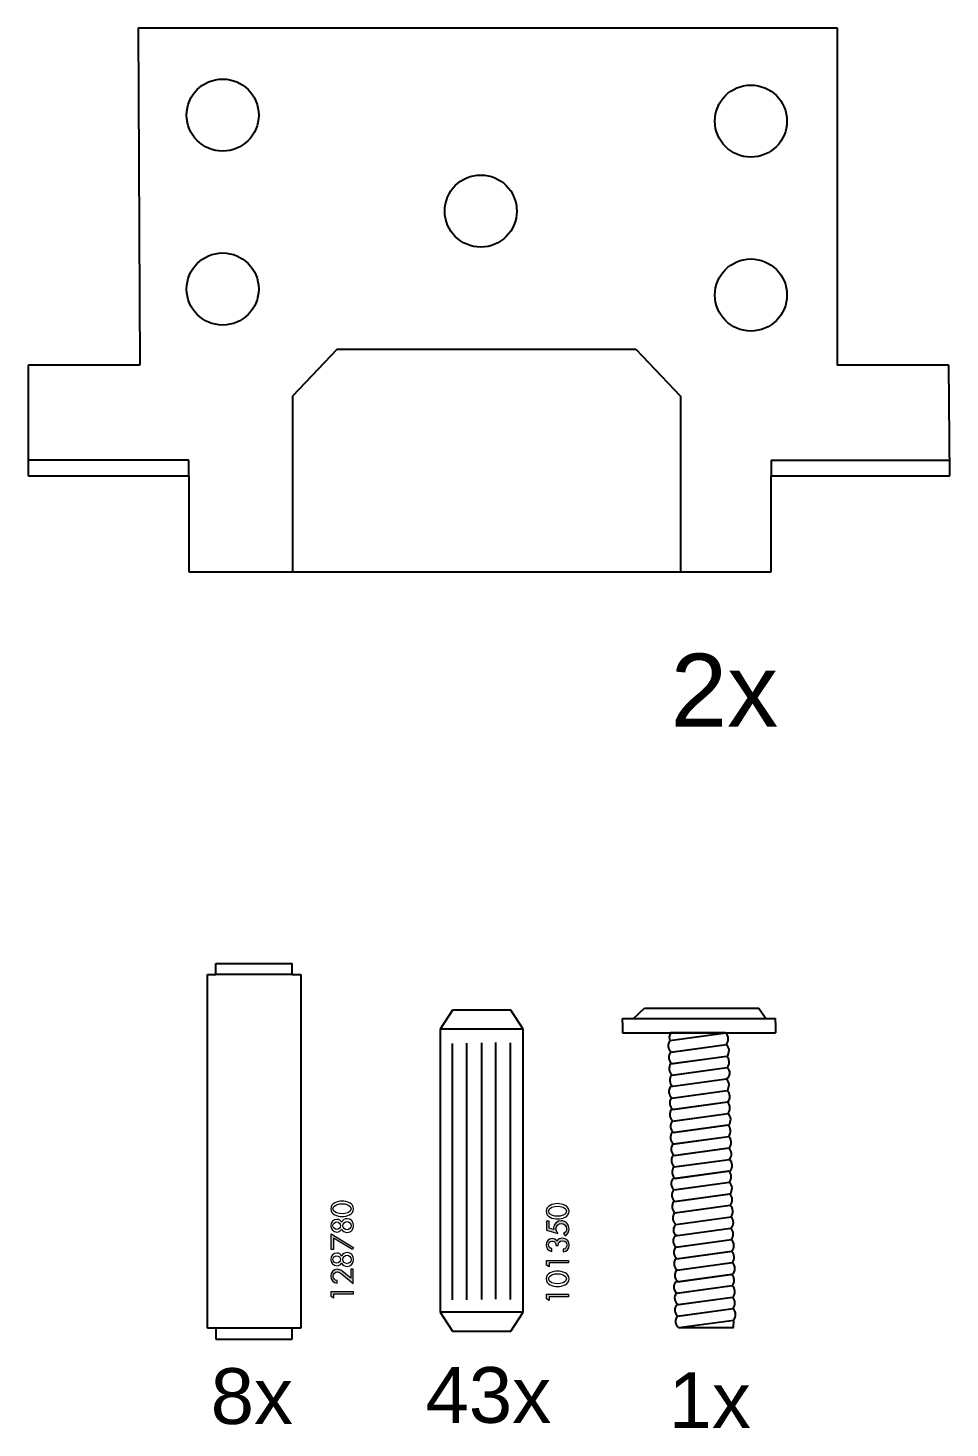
# Model space of a CAD drawing. Header units: centimetres. Extents: x 50 to 1431, y -211 to 1012.
# Drawn here: x 325 to 414, y 308 to 443.3 of the extents above; entities that cross this region are included whole.
import ezdxf

# ---------------------------------------------------------------- set-up
doc = ezdxf.new("R2010")
doc.units = ezdxf.units.CM
doc.header["$MEASUREMENT"] = 0
for name, color, linetype in [('Chiodi', 1, 'Continuous'), ('Livello 1', 7, 'Continuous'), ('struttura', 7, 'Continuous')]:
    doc.layers.add(name, color=color, linetype=linetype)
doc.styles.get("Standard").update_dxf_attribs({"font": 'Arial.ttf'})

msp = doc.modelspace()

# ---------------------------------------------------------------- hatches: boundary and pattern name
at = {"layer": 'Livello 1', "true_color": 0xffffff}
h = msp.add_hatch(color=7, dxfattribs=at)
h.dxf.hatch_style = 2
edge = h.paths.add_edge_path()
edge.add_spline(control_points=[(375.29, 327.33), (375.29, 327.33), (375.73, 327.2), (375.73, 327.2), (375.73, 327.2), (375.72, 327.34), (375.72, 327.34), (375.72, 327.76), (376.07, 328.03), (376.46, 328.03), (376.91, 328.03), (377.22, 327.68), (377.22, 327.24), (377.22, 326.98), (377.08, 326.72), (376.85, 326.59), (376.85, 326.59), (376.66, 326.79), (376.66, 326.79), (376.84, 326.85), (376.98, 327.07), (376.98, 327.26), (376.98, 327.55), (376.74, 327.77), (376.45, 327.77), (376.18, 327.77), (375.95, 327.54), (375.95, 327.27), (375.95, 327.12), (376.02, 326.96), (376.14, 326.87), (376.14, 326.87), (376.14, 326.82), (376.14, 326.82), (376.14, 326.82), (375.05, 327.14), (375.05, 327.14), (375.05, 327.14), (375.05, 328), (375.05, 328), (375.05, 328), (375.29, 328), (375.29, 328), (375.29, 328), (375.29, 327.33), (375.29, 327.33)], knot_values=[0, 0, 0, 0, 1, 1, 1, 2, 2, 2, 3, 3, 3, 4, 4, 4, 5, 5, 5, 6, 6, 6, 7, 7, 7, 8, 8, 8, 9, 9, 9, 10, 10, 10, 11, 11, 11, 12, 12, 12, 13, 13, 13, 14, 14, 14, 15, 15, 15, 15], degree=3, periodic=0)
h = msp.add_hatch(color=7, dxfattribs=at)
h.dxf.hatch_style = 2
h.paths.add_polyline_path([(354.48, 325.25), (354.24, 325.25), (354.24, 326.78), (356.41, 325.45), (356.29, 325.25), (354.48, 326.35)])
h = msp.add_hatch(color=7, dxfattribs=at)
h.dxf.hatch_style = 2
edge = h.paths.add_edge_path()
edge.add_spline(control_points=[(375.94, 325.65), (375.94, 325.88), (375.85, 326.07), (375.6, 326.07), (375.38, 326.07), (375.23, 325.91), (375.23, 325.7), (375.23, 325.51), (375.35, 325.38), (375.54, 325.35), (375.54, 325.35), (375.54, 325.08), (375.54, 325.08), (375.19, 325.14), (375, 325.36), (375, 325.71), (375, 326.05), (375.22, 326.32), (375.57, 326.32), (375.78, 326.32), (375.95, 326.23), (376.05, 326.05), (376.15, 326.26), (376.35, 326.35), (376.58, 326.35), (376.98, 326.35), (377.22, 326.06), (377.22, 325.67), (377.22, 325.34), (377, 325.04), (376.65, 325.03), (376.65, 325.03), (376.65, 325.28), (376.65, 325.28), (376.86, 325.31), (376.99, 325.49), (376.99, 325.69), (376.99, 325.93), (376.8, 326.1), (376.57, 326.1), (376.3, 326.1), (376.14, 325.91), (376.16, 325.65), (376.16, 325.65), (375.94, 325.65), (375.94, 325.65)], knot_values=[0, 0, 0, 0, 1, 1, 1, 2, 2, 2, 3, 3, 3, 4, 4, 4, 5, 5, 5, 6, 6, 6, 7, 7, 7, 8, 8, 8, 9, 9, 9, 10, 10, 10, 11, 11, 11, 12, 12, 12, 13, 13, 13, 14, 14, 14, 15, 15, 15, 15], degree=3, periodic=0)
h = msp.add_hatch(color=7, dxfattribs=at)
h.dxf.hatch_style = 2
edge = h.paths.add_edge_path()
edge.add_spline(control_points=[(356.13, 323.35), (356.13, 323.35), (356.37, 323.35), (356.37, 323.35), (356.37, 323.35), (356.37, 321.98), (356.37, 321.98), (356.37, 321.98), (355.23, 322.91), (355.23, 322.91), (355.12, 323), (354.99, 323.1), (354.84, 323.1), (354.62, 323.1), (354.44, 322.9), (354.44, 322.68), (354.44, 322.46), (354.61, 322.29), (354.83, 322.27), (354.83, 322.27), (354.83, 322.01), (354.83, 322.01), (354.45, 322.05), (354.2, 322.3), (354.2, 322.68), (354.2, 323.04), (354.46, 323.35), (354.83, 323.35), (354.99, 323.35), (355.15, 323.29), (355.27, 323.2), (355.27, 323.2), (356.13, 322.5), (356.13, 322.5), (356.13, 322.5), (356.13, 323.35), (356.13, 323.35)], knot_values=[0, 0, 0, 0, 1, 1, 1, 2, 2, 2, 3, 3, 3, 4, 4, 4, 5, 5, 5, 6, 6, 6, 7, 7, 7, 8, 8, 8, 9, 9, 9, 10, 10, 10, 11, 11, 11, 12, 12, 12, 12], degree=3, periodic=0)
h = msp.add_hatch(color=7, dxfattribs=at)
h.dxf.hatch_style = 2
h.paths.add_polyline_path([(375.29, 323.59), (375.05, 323.74), (375.05, 324.21), (377.17, 324.21), (377.17, 323.96), (375.29, 323.96)])
h = msp.add_hatch(color=7, dxfattribs=at)
h.dxf.hatch_style = 2
h.paths.add_polyline_path([(354.48, 320.57), (354.24, 320.72), (354.24, 321.19), (356.37, 321.19), (356.37, 320.94), (354.48, 320.94)])
h = msp.add_hatch(color=7, dxfattribs=at)
h.dxf.hatch_style = 2
h.paths.add_polyline_path([(375.29, 320.33), (375.05, 320.48), (375.05, 320.95), (377.17, 320.95), (377.17, 320.7), (375.29, 320.7)])

# ---------------------------------------------------------------- linework, layer by layer
at = {"layer": 'Chiodi'}
for p, q in [((335.62, 443.27), (403.09, 443.27)), ((335.62, 443.27), (335.76, 410.7)), ((403.09, 443.27), (403.09, 410.7)), ((354.83, 412.23), (350.52, 407.7)), ((354.83, 412.23), (383.65, 412.23)), ((383.65, 412.23), (387.96, 407.7)), ((335.76, 410.7), (324.98, 410.7)), ((324.98, 410.7), (324.98, 399.99)), ((413.87, 410.7), (403.09, 410.7)), ((413.99, 399.99), (413.87, 410.7)), ((350.52, 407.7), (350.52, 390.68)), ((387.96, 407.7), (387.96, 390.68)), ((340.5, 401.52), (324.98, 401.52)), ((340.5, 399.99), (340.5, 401.52)), ((396.74, 401.52), (396.74, 399.99)), ((396.74, 401.52), (413.97, 401.52)), ((324.98, 399.99), (340.5, 399.99)), ((340.5, 399.99), (340.5, 390.74)), ((396.74, 390.74), (396.74, 399.99)), ((396.74, 399.99), (403.09, 399.99)), ((403.09, 399.99), (413.99, 399.99)), ((340.5, 390.74), (396.74, 390.74)), ((342.3, 317.66), (342.3, 351.83)), ((342.3, 351.83), (343.1, 351.83)), ((343.1, 352.9), (350.49, 352.9)), ((343.1, 351.83), (343.1, 352.9)), ((350.49, 351.83), (343.1, 351.83)), ((350.49, 351.83), (350.49, 352.9)), ((350.49, 351.83), (351.33, 351.83)), ((351.33, 351.83), (351.31, 317.66)), ((365.95, 348.37), (364.77, 346.54)), ((371.6, 348.37), (365.95, 348.37)), ((372.77, 346.54), (371.6, 348.37)), ((383.42, 347.58), (384.5, 348.56)), ((384.5, 348.56), (395.53, 348.56)), ((395.53, 348.56), (396.22, 347.58)), ((364.77, 346.54), (364.77, 319.2)), ((372.77, 346.54), (364.77, 346.54)), ((372.77, 319.2), (372.77, 346.54)), ((382.37, 347.58), (397.15, 347.58)), ((382.37, 347.18), (382.37, 347.58)), ((382.37, 347.18), (382.37, 346.18)), ((397.15, 347.18), (397.15, 347.58)), ((397.15, 347.18), (397.15, 346.18)), ((365.95, 320.39), (365.95, 345.17)), ((367.35, 320.41), (367.35, 345.2)), ((368.78, 320.42), (368.78, 345.21)), ((370.13, 320.47), (370.13, 345.25)), ((371.57, 320.43), (371.57, 345.22)), ((382.37, 346.18), (397.15, 346.18)), ((386.95, 345.44), (392.34, 346.18)), ((392.33, 346.18), (387.02, 346.18)), ((387.02, 344.33), (392.4, 345.06)), ((387.08, 344.33), (392.4, 345.06)), ((387.03, 343.21), (392.42, 343.95)), ((387.15, 343.22), (392.47, 343.95)), ((387.1, 342.1), (392.49, 342.84)), ((387.17, 342.11), (392.49, 342.84)), ((387.02, 341), (392.41, 341.74)), ((387.09, 339.89), (392.48, 340.63)), ((387.11, 338.77), (392.5, 339.51)), ((387.15, 339.89), (392.47, 340.63)), ((387.22, 338.78), (392.54, 339.51)), ((387.18, 337.66), (392.57, 338.4)), ((387.24, 337.67), (392.56, 338.4)), ((387.17, 336.56), (392.55, 337.3)), ((387.31, 336.56), (392.63, 337.29)), ((387.23, 335.45), (392.62, 336.19)), ((387.3, 335.46), (392.62, 336.19)), ((387.25, 334.34), (392.64, 335.08)), ((387.37, 334.35), (392.69, 335.08)), ((387.24, 332.13), (392.63, 332.86)), ((387.32, 333.23), (392.71, 333.97)), ((387.38, 333.24), (392.7, 333.97)), ((387.45, 332.12), (392.77, 332.85)), ((387.31, 331.01), (392.7, 331.75)), ((387.37, 331.02), (392.69, 331.75)), ((387.33, 329.9), (392.71, 330.64)), ((387.44, 329.91), (392.76, 330.64)), ((387.4, 328.79), (392.78, 329.53)), ((387.46, 328.8), (392.78, 329.53)), ((387.43, 326.59), (392.82, 327.32)), ((387.53, 327.68), (392.85, 328.41)), ((387.5, 325.47), (392.89, 326.21)), ((387.56, 325.48), (392.88, 326.21)), ((387.52, 324.36), (392.91, 325.1)), ((387.63, 324.37), (392.95, 325.1)), ((387.59, 323.25), (392.98, 323.99)), ((387.65, 323.26), (392.97, 323.99)), ((387.51, 322.15), (392.9, 322.89)), ((387.72, 322.14), (393.04, 322.87)), ((387.58, 321.03), (392.97, 321.77)), ((387.6, 319.92), (392.98, 320.66)), ((387.64, 321.04), (392.96, 321.77)), ((387.71, 319.93), (393.03, 320.66)), ((364.77, 319.2), (365.95, 317.37)), ((372.77, 319.2), (364.77, 319.2)), ((371.6, 317.37), (372.77, 319.2)), ((387.66, 318.81), (393.05, 319.55)), ((387.73, 318.82), (393.05, 319.55)), ((387.8, 317.71), (393.12, 318.44)), ((393.08, 317.71), (393.12, 318.44)), ((351.31, 317.66), (342.3, 317.66)), ((343.1, 317.66), (343.1, 316.59)), ((343.1, 316.59), (350.49, 316.59)), ((350.49, 316.59), (350.49, 317.66)), ((365.95, 317.37), (371.6, 317.37)), ((387.8, 317.71), (393.08, 317.71))]:
    msp.add_line(p, q, dxfattribs=at)
for centre in [(343.77, 434.85), (394.77, 434.27), (368.69, 425.58), (343.77, 418.05), (394.77, 417.47)]:
    msp.add_circle(centre, 3.48, dxfattribs=at)
for centre, radius, start, end in [((387.56, 344.95), 0.784, 141.5831, 231.9581), ((387.71, 345.73), 0.822, 147.3587, 201.1023), ((391.76, 345.59), 0.828, 320.9942, 45.7306), ((391.83, 344.47), 0.828, 320.9942, 45.7306), ((387.63, 343.84), 0.784, 141.5831, 231.9581), ((391.84, 343.36), 0.828, 320.9942, 45.7306), ((387.65, 342.73), 0.784, 141.5831, 231.9581), ((392.06, 342.32), 0.676, 300.9257, 50.8227), ((387.64, 340.51), 0.784, 141.5831, 231.9581), ((387.72, 341.61), 0.784, 141.5831, 228.8699), ((391.83, 341.15), 0.828, 320.9942, 45.7306), ((387.71, 339.4), 0.784, 141.5831, 231.9581), ((391.9, 340.03), 0.828, 320.9942, 45.7306), ((391.92, 338.92), 0.828, 320.9942, 45.7306), ((387.72, 338.29), 0.784, 141.5831, 231.9581), ((391.99, 337.81), 0.828, 320.9942, 45.7306), ((387.79, 337.18), 0.784, 141.5831, 231.9581), ((391.97, 336.71), 0.828, 320.9942, 45.7306), ((387.78, 336.08), 0.784, 141.5831, 231.9581), ((387.85, 334.97), 0.784, 141.5831, 231.9581), ((392.04, 335.6), 0.828, 320.9942, 45.7306), ((387.87, 333.85), 0.784, 141.5831, 231.9581), ((392.06, 334.49), 0.828, 320.9942, 45.7306), ((387.94, 332.74), 0.784, 141.5831, 231.9581), ((392.05, 332.27), 0.828, 320.9942, 45.7306), ((392.13, 333.37), 0.828, 320.9942, 45.7306), ((387.85, 331.64), 0.784, 141.5831, 231.9581), ((392.12, 331.16), 0.828, 320.9942, 45.7306), ((387.92, 330.53), 0.784, 141.5831, 231.9581), ((392.14, 330.05), 0.828, 320.9942, 45.7306), ((387.94, 329.41), 0.784, 141.5831, 231.9581), ((388.01, 328.3), 0.784, 141.5831, 231.9581), ((392.2, 328.94), 0.828, 320.9942, 45.7306), ((387.96, 327.16), 0.674, 129.324, 235.6636), ((392.36, 327.88), 0.724, 309.6958, 47.4217), ((392.24, 326.73), 0.828, 320.9942, 45.7306), ((388.05, 326.1), 0.784, 141.5831, 231.9581), ((392.31, 325.62), 0.828, 320.9942, 45.7306), ((388.12, 324.99), 0.784, 141.5831, 231.9581), ((392.33, 324.51), 0.828, 320.9942, 45.7306), ((388.13, 323.87), 0.784, 141.5831, 231.9581), ((388.2, 322.76), 0.784, 141.5831, 231.9581), ((392.4, 323.4), 0.828, 320.9942, 45.7306), ((388.12, 321.66), 0.784, 141.5831, 231.9581), ((392.32, 322.29), 0.828, 320.9942, 45.7306), ((388.19, 320.55), 0.784, 141.5831, 231.9581), ((392.39, 321.18), 0.828, 320.9942, 45.7306), ((392.4, 320.07), 0.828, 320.9942, 45.7306), ((388.21, 319.44), 0.784, 141.5831, 231.9581), ((392.47, 318.96), 0.828, 320.9942, 45.7306), ((388.28, 318.32), 0.784, 141.5831, 231.9581)]:
    msp.add_arc(centre, radius, start, end, dxfattribs=at)
at = {"layer": 'Livello 1', "lineweight": 0}
for points in [[(354.48, 325.25), (354.24, 325.25), (354.24, 326.78), (356.41, 325.45), (356.29, 325.25), (354.48, 326.35), (354.48, 325.25)], [(375.29, 323.59), (375.05, 323.74), (375.05, 324.21), (377.17, 324.21), (377.17, 323.96), (375.29, 323.96), (375.29, 323.59)], [(354.48, 320.57), (354.24, 320.72), (354.24, 321.19), (356.37, 321.19), (356.37, 320.94), (354.48, 320.94), (354.48, 320.57)], [(375.29, 320.33), (375.05, 320.48), (375.05, 320.95), (377.17, 320.95), (377.17, 320.7), (375.29, 320.7), (375.29, 320.33)]]:
    msp.add_lwpolyline(points, dxfattribs=at)
for points, knots in [([(355.3, 328.45), (354.87, 328.45), (354.2, 328.64), (354.2, 329.19), (354.2, 329.74), (354.87, 329.93), (355.3, 329.93), (355.74, 329.93), (356.41, 329.74), (356.41, 329.19), (356.41, 328.65), (355.74, 328.45), (355.3, 328.45)], [0, 0, 0, 0, 1, 1, 1, 2, 2, 2, 3, 3, 3, 4, 4, 4, 4]), ([(355.3, 328.7), (355.6, 328.7), (356.18, 328.81), (356.18, 329.19), (356.18, 329.57), (355.6, 329.68), (355.3, 329.68), (355.01, 329.68), (354.42, 329.57), (354.42, 329.19), (354.42, 328.81), (355.01, 328.7), (355.3, 328.7)], [0, 0, 0, 0, 1, 1, 1, 2, 2, 2, 3, 3, 3, 4, 4, 4, 4]), ([(376.11, 328.21), (375.67, 328.21), (375, 328.4), (375, 328.95), (375, 329.5), (375.67, 329.69), (376.11, 329.69), (376.54, 329.69), (377.22, 329.5), (377.22, 328.95), (377.22, 328.41), (376.54, 328.21), (376.11, 328.21)], [0, 0, 0, 0, 1, 1, 1, 2, 2, 2, 3, 3, 3, 4, 4, 4, 4]), ([(376.11, 328.47), (376.4, 328.47), (376.98, 328.57), (376.98, 328.95), (376.98, 329.33), (376.4, 329.44), (376.11, 329.44), (375.81, 329.44), (375.23, 329.33), (375.23, 328.95), (375.23, 328.57), (375.81, 328.47), (376.11, 328.47)], [0, 0, 0, 0, 1, 1, 1, 2, 2, 2, 3, 3, 3, 4, 4, 4, 4]), ([(355.27, 327.23), (355.17, 327.06), (355, 326.95), (354.79, 326.95), (354.44, 326.95), (354.2, 327.22), (354.2, 327.56), (354.2, 327.9), (354.44, 328.17), (354.79, 328.17), (355, 328.17), (355.17, 328.07), (355.27, 327.89), (355.34, 328.11), (355.55, 328.23), (355.78, 328.23), (356.17, 328.23), (356.41, 327.92), (356.41, 327.56), (356.41, 327.2), (356.17, 326.9), (355.78, 326.9), (355.55, 326.9), (355.34, 327.01), (355.27, 327.23)], [0, 0, 0, 0, 1, 1, 1, 2, 2, 2, 3, 3, 3, 4, 4, 4, 5, 5, 5, 6, 6, 6, 7, 7, 7, 8, 8, 8, 8]), ([(354.79, 327.2), (354.96, 327.2), (355.15, 327.38), (355.15, 327.56), (355.15, 327.74), (354.96, 327.92), (354.79, 327.92), (354.59, 327.92), (354.42, 327.75), (354.42, 327.56), (354.42, 327.37), (354.59, 327.2), (354.79, 327.2)], [0, 0, 0, 0, 1, 1, 1, 2, 2, 2, 3, 3, 3, 4, 4, 4, 4]), ([(355.78, 327.15), (355.99, 327.15), (356.18, 327.35), (356.18, 327.56), (356.18, 327.77), (355.99, 327.97), (355.78, 327.97), (355.55, 327.97), (355.38, 327.78), (355.38, 327.56), (355.38, 327.35), (355.55, 327.15), (355.78, 327.15)], [0, 0, 0, 0, 1, 1, 1, 2, 2, 2, 3, 3, 3, 4, 4, 4, 4]), ([(375.29, 327.33), (375.29, 327.33), (375.73, 327.2), (375.73, 327.2), (375.73, 327.2), (375.72, 327.34), (375.72, 327.34), (375.72, 327.76), (376.07, 328.03), (376.46, 328.03), (376.91, 328.03), (377.22, 327.68), (377.22, 327.24), (377.22, 326.98), (377.08, 326.72), (376.85, 326.59), (376.85, 326.59), (376.66, 326.79), (376.66, 326.79), (376.84, 326.85), (376.98, 327.07), (376.98, 327.26), (376.98, 327.55), (376.74, 327.77), (376.45, 327.77), (376.18, 327.77), (375.95, 327.54), (375.95, 327.27), (375.95, 327.12), (376.02, 326.96), (376.14, 326.87), (376.14, 326.87), (376.14, 326.82), (376.14, 326.82), (376.14, 326.82), (375.05, 327.14), (375.05, 327.14), (375.05, 327.14), (375.05, 328), (375.05, 328), (375.05, 328), (375.29, 328), (375.29, 328), (375.29, 328), (375.29, 327.33), (375.29, 327.33)], [0, 0, 0, 0, 1, 1, 1, 2, 2, 2, 3, 3, 3, 4, 4, 4, 5, 5, 5, 6, 6, 6, 7, 7, 7, 8, 8, 8, 9, 9, 9, 10, 10, 10, 11, 11, 11, 12, 12, 12, 13, 13, 13, 14, 14, 14, 15, 15, 15, 15]), ([(375.94, 325.65), (375.94, 325.88), (375.85, 326.07), (375.6, 326.07), (375.38, 326.07), (375.23, 325.91), (375.23, 325.7), (375.23, 325.51), (375.35, 325.38), (375.54, 325.35), (375.54, 325.35), (375.54, 325.08), (375.54, 325.08), (375.19, 325.14), (375, 325.36), (375, 325.71), (375, 326.05), (375.22, 326.32), (375.57, 326.32), (375.78, 326.32), (375.95, 326.23), (376.05, 326.05), (376.15, 326.26), (376.35, 326.35), (376.58, 326.35), (376.98, 326.35), (377.22, 326.06), (377.22, 325.67), (377.22, 325.34), (377, 325.04), (376.65, 325.03), (376.65, 325.03), (376.65, 325.28), (376.65, 325.28), (376.86, 325.31), (376.99, 325.49), (376.99, 325.69), (376.99, 325.93), (376.8, 326.1), (376.57, 326.1), (376.3, 326.1), (376.14, 325.91), (376.16, 325.65), (376.16, 325.65), (375.94, 325.65), (375.94, 325.65)], [0, 0, 0, 0, 1, 1, 1, 2, 2, 2, 3, 3, 3, 4, 4, 4, 5, 5, 5, 6, 6, 6, 7, 7, 7, 8, 8, 8, 9, 9, 9, 10, 10, 10, 11, 11, 11, 12, 12, 12, 13, 13, 13, 14, 14, 14, 15, 15, 15, 15]), ([(355.27, 323.97), (355.17, 323.79), (355, 323.69), (354.79, 323.69), (354.44, 323.69), (354.2, 323.96), (354.2, 324.3), (354.2, 324.64), (354.44, 324.91), (354.79, 324.91), (355, 324.91), (355.17, 324.8), (355.27, 324.63), (355.34, 324.85), (355.55, 324.97), (355.78, 324.97), (356.17, 324.97), (356.41, 324.66), (356.41, 324.3), (356.41, 323.94), (356.17, 323.63), (355.78, 323.63), (355.55, 323.63), (355.34, 323.75), (355.27, 323.97)], [0, 0, 0, 0, 1, 1, 1, 2, 2, 2, 3, 3, 3, 4, 4, 4, 5, 5, 5, 6, 6, 6, 7, 7, 7, 8, 8, 8, 8]), ([(354.79, 323.94), (354.96, 323.94), (355.15, 324.12), (355.15, 324.3), (355.15, 324.48), (354.96, 324.66), (354.79, 324.66), (354.59, 324.66), (354.42, 324.49), (354.42, 324.3), (354.42, 324.11), (354.59, 323.94), (354.79, 323.94)], [0, 0, 0, 0, 1, 1, 1, 2, 2, 2, 3, 3, 3, 4, 4, 4, 4]), ([(355.78, 323.89), (355.99, 323.89), (356.18, 324.09), (356.18, 324.3), (356.18, 324.51), (355.99, 324.71), (355.78, 324.71), (355.55, 324.71), (355.38, 324.51), (355.38, 324.3), (355.38, 324.09), (355.55, 323.89), (355.78, 323.89)], [0, 0, 0, 0, 1, 1, 1, 2, 2, 2, 3, 3, 3, 4, 4, 4, 4]), ([(356.13, 323.35), (356.13, 323.35), (356.37, 323.35), (356.37, 323.35), (356.37, 323.35), (356.37, 321.98), (356.37, 321.98), (356.37, 321.98), (355.23, 322.91), (355.23, 322.91), (355.12, 323), (354.99, 323.1), (354.84, 323.1), (354.62, 323.1), (354.44, 322.9), (354.44, 322.68), (354.44, 322.46), (354.61, 322.29), (354.83, 322.27), (354.83, 322.27), (354.83, 322.01), (354.83, 322.01), (354.45, 322.05), (354.2, 322.3), (354.2, 322.68), (354.2, 323.04), (354.46, 323.35), (354.83, 323.35), (354.99, 323.35), (355.15, 323.29), (355.27, 323.2), (355.27, 323.2), (356.13, 322.5), (356.13, 322.5), (356.13, 322.5), (356.13, 323.35), (356.13, 323.35)], [0, 0, 0, 0, 1, 1, 1, 2, 2, 2, 3, 3, 3, 4, 4, 4, 5, 5, 5, 6, 6, 6, 7, 7, 7, 8, 8, 8, 9, 9, 9, 10, 10, 10, 11, 11, 11, 12, 12, 12, 12]), ([(376.11, 321.69), (375.67, 321.69), (375, 321.88), (375, 322.43), (375, 322.98), (375.67, 323.17), (376.11, 323.17), (376.54, 323.17), (377.22, 322.98), (377.22, 322.43), (377.22, 321.88), (376.54, 321.69), (376.11, 321.69)], [0, 0, 0, 0, 1, 1, 1, 2, 2, 2, 3, 3, 3, 4, 4, 4, 4]), ([(376.11, 321.94), (376.4, 321.94), (376.98, 322.05), (376.98, 322.43), (376.98, 322.81), (376.4, 322.92), (376.11, 322.92), (375.81, 322.92), (375.23, 322.81), (375.23, 322.43), (375.23, 322.05), (375.81, 321.94), (376.11, 321.94)], [0, 0, 0, 0, 1, 1, 1, 2, 2, 2, 3, 3, 3, 4, 4, 4, 4])]:
    msp.add_open_spline(points, degree=3, knots=knots, dxfattribs=at)

# ---------------------------------------------------------------- texts
at = {"layer": 'struttura', "color": 2, "attachment_point": 1}
for s, insert, char_height in [('{\\C256;2x}', (387.02, 382.82), 7.035), ('{\\C256;8x}', (342.61, 313.79), 5.388), ('{\\C256;43x}', (363.35, 313.9), 5.3878), ('{\\C256;1x}', (386.82, 313.4), 5.388)]:
    msp.add_mtext_dynamic_manual_height_columns(s, width=16.6054, gutter_width=1, heights=[0], dxfattribs=dict(at, insert=insert, char_height=char_height))

doc.saveas('drawing.dxf')
